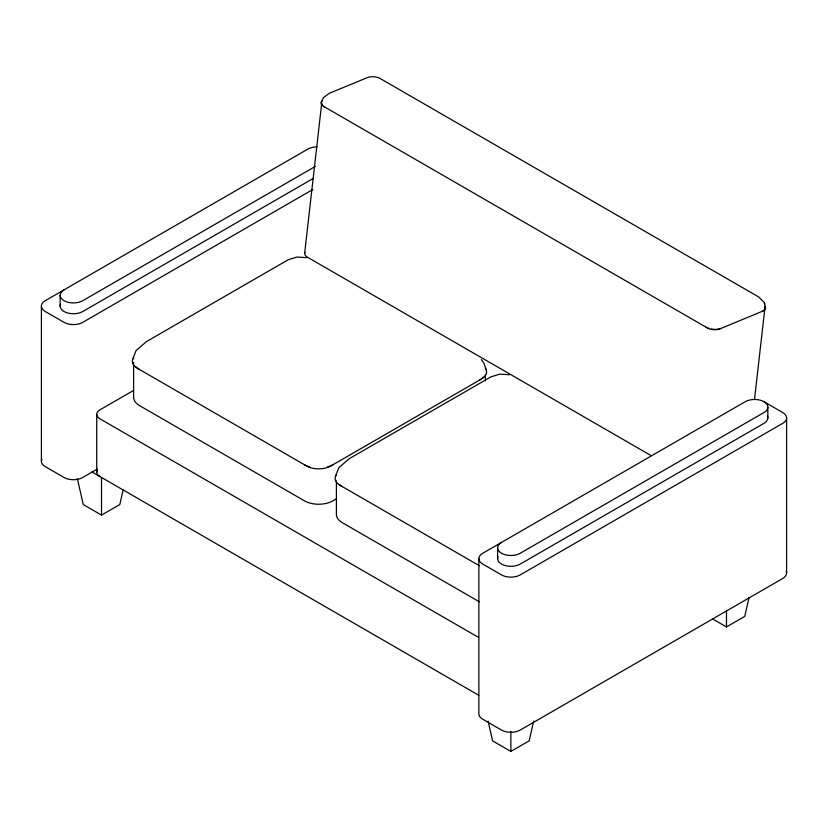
<?xml version="1.0" encoding="UTF-8"?>
<svg xmlns="http://www.w3.org/2000/svg" width="828" height="828" viewBox="0 0 828 828"><rect width="100%" height="100%" fill="white"/><g stroke="black" fill="none" stroke-linecap="round" stroke-linejoin="round"><path stroke-width="1.24" d="M304.632 253.42L321.719 103.138M754.525 399.241L764.896 308.037M123.186 489.7L119.812 504.542L101.523 515.099L83.245 504.542L77.346 478.563M533.646 721.074L529.144 740.874L510.866 751.42L492.588 740.874L488.085 721.074M748.967 597.837L744.755 616.394L726.477 626.941L712.494 618.878M132.687 359.373L136.03 350.617L146.515 341.56L288.175 259.775L296.921 257.073L306.805 257.632M335.475 476.452L338.828 467.696L349.302 458.65L490.973 376.854L499.719 374.152L509.593 374.722M321.233 102.227L323.458 97.59L329.409 93.253L368.946 76.973L373.925 76.642L378.913 77.801L758.8 297.014L764.016 302.272L764.72 304.031M315.333 166.418L82.769 300.688A13.248 7.649 0 0 1 64.035 300.688A13.248 7.649 0 0 1 64.035 289.872M313.098 178.527L82.769 311.514A13.248 7.649 0 0 1 66.778 312.725A13.248 7.649 0 0 1 60.61 304.124M312.87 189.488L82.779 322.33A13.258 7.659 0 0 1 64.035 322.33L45.281 311.504A13.258 7.659 0 0 1 45.281 300.678L307.768 149.133A13.258 7.659 0 0 1 317.134 146.898M133.474 390.485L99.971 409.829A11.043 6.376 0 0 0 99.971 418.844L478.719 637.519M97.3 469.093L82.779 477.477A13.258 7.659 0 0 1 64.035 477.477L45.281 466.65A13.258 7.659 0 0 1 41.855 459.261M336.271 498.901L332.918 500.836A20.11 11.613 0 0 1 304.476 500.836L139.497 405.585A20.11 11.613 0 0 1 133.608 397.378L133.608 362.581M763.965 401.704L782.719 412.53A13.258 7.659 0 0 1 782.719 423.356L520.243 574.891A13.258 7.659 0 0 1 501.489 574.891L482.745 564.075A13.258 7.659 0 0 1 482.745 553.249L745.231 401.704A13.248 7.649 0 0 1 763.975 401.715A13.248 7.649 0 0 1 763.975 412.53L520.232 553.249A13.248 7.649 0 0 1 501.499 553.249A13.248 7.649 0 0 1 501.499 542.433M650.963 455.535L307.757 257.384A10.609 5.216 6.5 0 1 304.828 252.416M479.402 565.752L340.153 485.353A17.088 9.864 0 0 1 336.447 474.599M479.402 601.832L342.285 522.665A20.11 11.613 0 0 1 336.396 514.457L336.396 480.954M91.794 471.856L478.719 695.251M481.347 359.559L483.894 363.109L486.274 370.012M764.534 303.151L765.548 308.088M786.6 417.943L786.6 573.09M767.856 407.117L767.856 417.943M726.477 610.65L726.477 626.941M510.866 731.362L510.866 751.42M497.607 547.836L497.607 558.662M485.353 374.515L485.353 380.963M478.863 558.662L478.863 713.808A13.258 7.659 0 0 0 482.745 719.221L501.489 730.048A13.258 7.659 0 0 0 520.243 730.048L782.719 578.503A13.258 7.659 0 0 0 786.145 571.113M101.523 477.477L101.523 515.099M96.731 414.342L96.731 472.063M60.144 295.265L60.144 306.091M41.4 306.091L41.4 461.248M498.073 556.685A13.248 7.649 0 0 0 504.242 565.286A13.248 7.649 0 0 0 520.232 564.075L763.975 423.356A13.248 7.649 0 0 0 767.401 415.966M720.991 328.437A10.609 5.216 6.5 0 1 711.48 329.078M709.503 328.612A10.609 5.216 6.5 0 1 706.067 327.195M764.679 307.002A10.609 5.216 6.5 0 1 761.832 311.483M324.845 107.102A10.609 5.216 6.5 0 1 323.531 106.191M322.547 105.208A10.609 5.216 6.5 0 1 321.937 104.173M764.844 306.329A9.015 4.43 6.5 0 1 762.95 311.028L719.874 328.902A9.015 4.43 6.5 0 1 707.195 327.836L323.727 106.45A9.015 4.43 6.5 0 1 322.558 100.726M342.285 486.585A20.11 11.613 0 0 1 339.791 484.825M332.918 464.756A20.11 11.613 0 0 1 327.588 466.961M309.807 466.961A20.11 11.613 0 0 1 304.476 464.756M483.283 377.071A20.11 11.613 0 0 1 479.464 380.145M139.497 369.505A20.11 11.613 0 0 1 135.678 366.431M485.301 368.17A17.088 9.864 0 0 1 481.596 378.924L330.786 465.988A17.088 9.864 0 0 1 306.608 465.988L137.365 368.274A17.088 9.864 0 0 1 133.66 357.52M99.971 476.576A11.043 6.376 0 0 1 97.104 470.418"/></g></svg>
